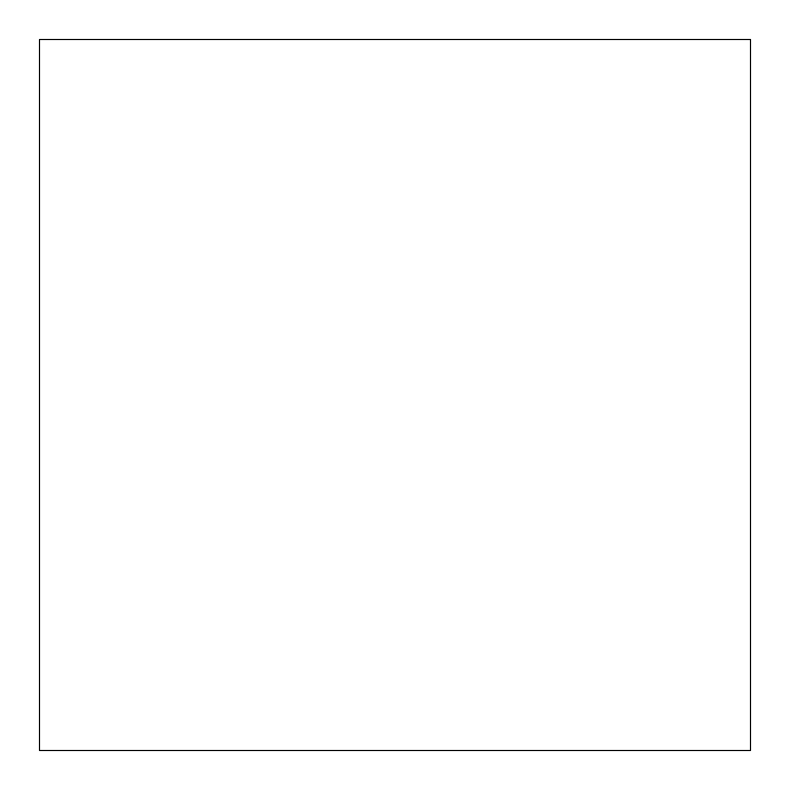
<?xml version="1.0" encoding="UTF-8"?>
<svg xmlns="http://www.w3.org/2000/svg" width="790" height="790" viewBox="0 0 790 790"><rect width="100%" height="100%" fill="white"/><g stroke="black" fill="none" stroke-linecap="round" stroke-linejoin="round"><path stroke-width="1.19" d="M750.5 39.5L39.5 39.5L39.5 750.5L750.5 750.5L750.5 39.5"/></g></svg>
